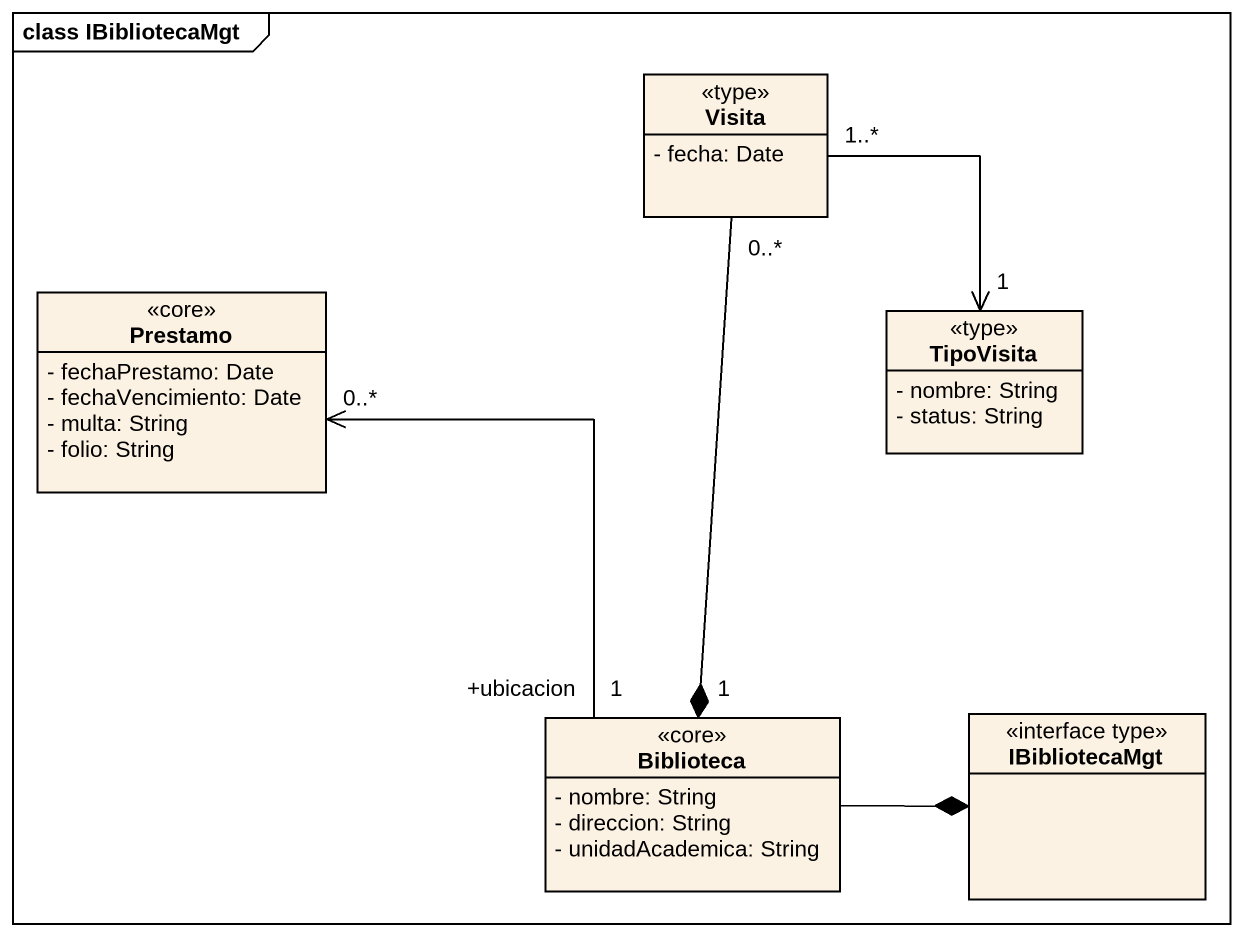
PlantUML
@startuml
mainframe class IBibliotecaMgt
hide circle
hide empty members
skinparam classAttributeIconSize 0
class Visita <<type>> {
  - fecha: Date
}
class Prestamo <<core>> {
  - fechaPrestamo: Date
  - fechaVencimiento: Date
  - multa: String
  - folio: String
}
class TipoVisita <<type>> {
  - nombre: String
  - status: String
}
class Biblioteca <<core>> {
  - nombre: String
  - direccion: String
  - unidadAcademica: String
}
class IBibliotecaMgt <<interface type>>
Visita "0..*" --* "1" Biblioteca
Prestamo "0..*" <-- "+ubicacion\n1" Biblioteca
TipoVisita "1" <-up- "1..*" Visita
Biblioteca -right-* IBibliotecaMgt
@enduml
